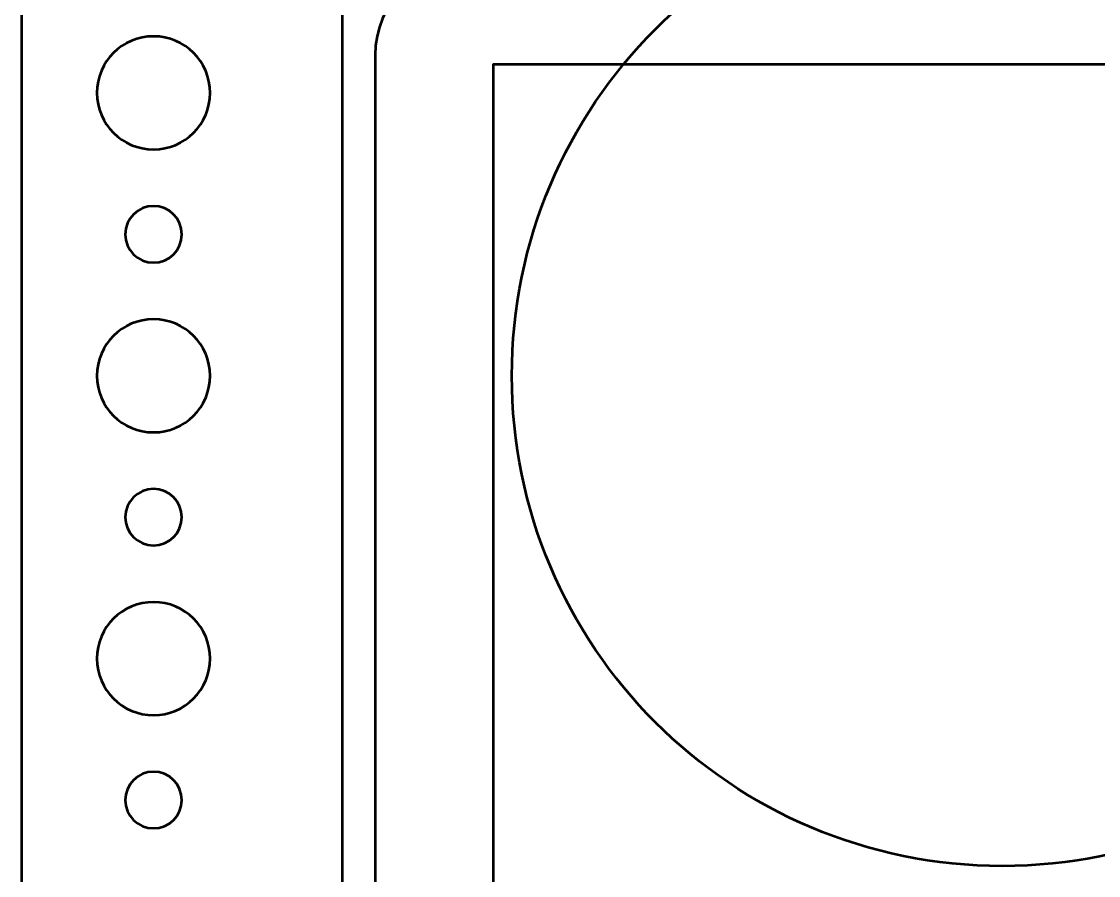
# Model space of a CAD drawing. Header units: centimetres. Extents: x -40.8 to 37.3, y -24.7 to 43.3.
# Drawn here: x -35.2 to -29.49, y -17.65 to -13.12 of the extents above; entities that cross this region are included whole.
import ezdxf

# ---------------------------------------------------------------- set-up
doc = ezdxf.new("R2010")
doc.units = ezdxf.units.CM
doc.header["$MEASUREMENT"] = 0
doc.layers.add('Layer 1', color=7, linetype='Continuous')

msp = doc.modelspace()

# ---------------------------------------------------------------- linework, layer by layer
at = {"layer": 'Layer 1', "color": 4, "lineweight": 53}
for points in [[(-33.5, -23.2), (-26.5, -23.2), (-26.5, -11.2), (-33.5, -11.2), (-33.5, -23.2)], [(-32.69999, -19.75), (-27.29999, -19.75), (-27.29999, -13.35), (-32.69999, -13.35), (-32.69999, -19.75)]]:
    msp.add_lwpolyline(points, close=True, dxfattribs=at)
msp.add_ellipse((-29.99995, -14.99999), major_axis=(0, 2.6), ratio=1, dxfattribs=at)
at = {"layer": 'Layer 1', "lineweight": 53}
for points, knots in [([(-35.2, -24.2), (-35.2, -24.2), (-35.2, -10.3), (-35.2, -10.3), (-35.2, -10.3), (-35.2, -10.02386), (-34.97614, -9.8), (-34.7, -9.8), (-34.7, -9.8), (-34.7, -9.8), (-25.3, -9.8), (-25.3, -9.8), (-25.3, -9.8), (-25.02386, -9.8), (-24.8, -10.02386), (-24.8, -10.3), (-24.8, -10.3), (-24.8, -10.3), (-24.8, -24.2), (-24.8, -24.2), (-24.8, -24.2), (-24.8, -24.47614), (-25.02386, -24.7), (-25.3, -24.7), (-25.3, -24.7), (-25.3, -24.7), (-34.7, -24.7), (-34.7, -24.7), (-34.7, -24.7), (-34.97614, -24.7), (-35.2, -24.47614), (-35.2, -24.2)], [0, 0, 0, 0, 0.1111111, 0.1111111, 0.1111111, 0.1111111, 0.2222222, 0.2222222, 0.2222222, 0.2222222, 0.3333333, 0.3333333, 0.3333333, 0.3333333, 0.4444444, 0.4444444, 0.4444444, 0.4444444, 0.5555556, 0.5555556, 0.5555556, 0.5555556, 0.6666667, 0.6666667, 0.6666667, 0.6666667, 0.7777778, 0.7777778, 0.7777778, 0.7777778, 1, 1, 1, 1]), ([(-33.325, -19.7), (-33.325, -19.7), (-33.325, -13.3), (-33.325, -13.3), (-33.325, -13.3), (-33.325, -13.02386), (-33.10114, -12.8), (-32.825, -12.8), (-32.825, -12.8), (-32.825, -12.8), (-27.175, -12.8), (-27.175, -12.8), (-27.175, -12.8), (-26.89886, -12.8), (-26.675, -13.02386), (-26.675, -13.3), (-26.675, -13.3), (-26.675, -13.3), (-26.675, -19.7), (-26.675, -19.7), (-26.675, -19.7), (-26.675, -19.97614), (-26.89886, -20.2), (-27.175, -20.2), (-27.175, -20.2), (-27.175, -20.2), (-32.825, -20.2), (-32.825, -20.2), (-32.825, -20.2), (-33.10114, -20.2), (-33.325, -19.97614), (-33.325, -19.7)], [0, 0, 0, 0, 0.1111111, 0.1111111, 0.1111111, 0.1111111, 0.2222222, 0.2222222, 0.2222222, 0.2222222, 0.3333333, 0.3333333, 0.3333333, 0.3333333, 0.4444444, 0.4444444, 0.4444444, 0.4444444, 0.5555556, 0.5555556, 0.5555556, 0.5555556, 0.6666667, 0.6666667, 0.6666667, 0.6666667, 0.7777778, 0.7777778, 0.7777778, 0.7777778, 1, 1, 1, 1]), ([(-34.8, -13.5), (-34.8, -13.33431), (-34.66569, -13.2), (-34.5, -13.2), (-34.5, -13.2), (-34.33431, -13.2), (-34.2, -13.33431), (-34.2, -13.5), (-34.2, -13.5), (-34.2, -13.66569), (-34.33431, -13.8), (-34.5, -13.8), (-34.5, -13.8), (-34.66569, -13.8), (-34.8, -13.66569), (-34.8, -13.5)], [0, 0, 0, 0, 0.2, 0.2, 0.2, 0.2, 0.4, 0.4, 0.4, 0.4, 0.6, 0.6, 0.6, 0.6, 1, 1, 1, 1]), ([(-34.65, -14.25), (-34.65, -14.16716), (-34.58284, -14.1), (-34.5, -14.1), (-34.5, -14.1), (-34.41716, -14.1), (-34.35, -14.16716), (-34.35, -14.25), (-34.35, -14.25), (-34.35, -14.33284), (-34.41716, -14.4), (-34.5, -14.4), (-34.5, -14.4), (-34.58284, -14.4), (-34.65, -14.33284), (-34.65, -14.25)], [0, 0, 0, 0, 0.2, 0.2, 0.2, 0.2, 0.4, 0.4, 0.4, 0.4, 0.6, 0.6, 0.6, 0.6, 1, 1, 1, 1]), ([(-34.8, -15), (-34.8, -14.83431), (-34.66569, -14.7), (-34.5, -14.7), (-34.5, -14.7), (-34.33431, -14.7), (-34.2, -14.83431), (-34.2, -15), (-34.2, -15), (-34.2, -15.16569), (-34.33431, -15.3), (-34.5, -15.3), (-34.5, -15.3), (-34.66569, -15.3), (-34.8, -15.16569), (-34.8, -15)], [0, 0, 0, 0, 0.2, 0.2, 0.2, 0.2, 0.4, 0.4, 0.4, 0.4, 0.6, 0.6, 0.6, 0.6, 1, 1, 1, 1]), ([(-34.65, -15.75), (-34.65, -15.66716), (-34.58284, -15.6), (-34.5, -15.6), (-34.5, -15.6), (-34.41716, -15.6), (-34.35, -15.66716), (-34.35, -15.75), (-34.35, -15.75), (-34.35, -15.83284), (-34.41716, -15.9), (-34.5, -15.9), (-34.5, -15.9), (-34.58284, -15.9), (-34.65, -15.83284), (-34.65, -15.75)], [0, 0, 0, 0, 0.2, 0.2, 0.2, 0.2, 0.4, 0.4, 0.4, 0.4, 0.6, 0.6, 0.6, 0.6, 1, 1, 1, 1]), ([(-34.8, -16.5), (-34.8, -16.33431), (-34.66569, -16.2), (-34.5, -16.2), (-34.5, -16.2), (-34.33431, -16.2), (-34.2, -16.33431), (-34.2, -16.5), (-34.2, -16.5), (-34.2, -16.66569), (-34.33431, -16.8), (-34.5, -16.8), (-34.5, -16.8), (-34.66569, -16.8), (-34.8, -16.66569), (-34.8, -16.5)], [0, 0, 0, 0, 0.2, 0.2, 0.2, 0.2, 0.4, 0.4, 0.4, 0.4, 0.6, 0.6, 0.6, 0.6, 1, 1, 1, 1]), ([(-34.65, -17.25), (-34.65, -17.16716), (-34.58284, -17.1), (-34.5, -17.1), (-34.5, -17.1), (-34.41716, -17.1), (-34.35, -17.16716), (-34.35, -17.25), (-34.35, -17.25), (-34.35, -17.33284), (-34.41716, -17.4), (-34.5, -17.4), (-34.5, -17.4), (-34.58284, -17.4), (-34.65, -17.33284), (-34.65, -17.25)], [0, 0, 0, 0, 0.2, 0.2, 0.2, 0.2, 0.4, 0.4, 0.4, 0.4, 0.6, 0.6, 0.6, 0.6, 1, 1, 1, 1])]:
    msp.add_open_spline(points, degree=3, knots=knots, dxfattribs=at)

doc.saveas('drawing.dxf')
